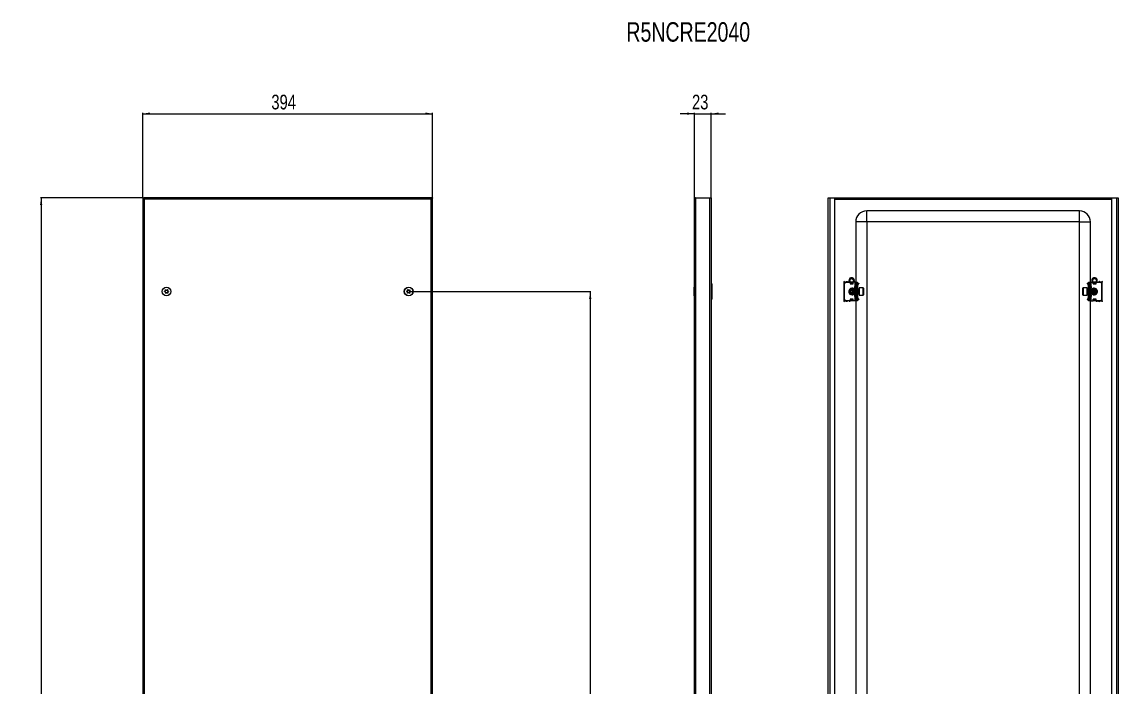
# Model space of a CAD drawing. Header units: millimetres. Extents: x -45 to 1444, y -1119 to 1206.
# Drawn here: x -45 to 1444, y 302 to 1206 of the extents above; entities that cross this region are included whole.
import ezdxf

# ---------------------------------------------------------------- set-up
doc = ezdxf.new("R2010")
doc.units = ezdxf.units.MM
doc.layers.add('FORMAT', color=7, linetype='Continuous')
doc.styles.add('SLDTEXTSTYLE0', font='TXT', dxfattribs={"width": 0.75})
doc.dimstyles.new('SLDDIMSTYLE0', dxfattribs={"dimtxt": 20, "dimasz": 10, "dimexe": 0, "dimexo": 0.0625, "dimgap": 5, "dimtad": 2, "dimdec": 1, "dimrnd": 1e-09, "dimzin": 12, "dimdsep": 46, "dimtxsty": 'SLDTEXTSTYLE0', "dimsah": 1, "dimcen": 0.09, "dimadec": 0, "dimazin": 3, "dimtfac": 1, "dimtmove": 0, "dimatfit": 0, "dimfxl": 0, "dimfrac": 2, "dimtolj": 1, "dimtzin": 12, "dimarcsym": 0})
doc.dimstyles.new('SLDDIMSTYLE1', dxfattribs={"dimtxt": 20, "dimasz": 10, "dimexe": 0, "dimexo": 0.0625, "dimgap": 5, "dimtad": 2, "dimdec": 1, "dimrnd": 1e-09, "dimzin": 12, "dimdsep": 46, "dimtxsty": 'SLDTEXTSTYLE0', "dimsah": 1, "dimcen": 0.09, "dimadec": 0, "dimazin": 3, "dimtfac": 1, "dimtofl": 0, "dimtmove": 0, "dimatfit": 3, "dimfxl": 0, "dimfrac": 2, "dimtolj": 1, "dimtzin": 12, "dimarcsym": 0})

# ---------------------------------------------------------------- blocks, each defined once
blk = doc.blocks.new('_D')
at = {"layer": 'FORMAT'}
for p, q in [((868.5, 1081.4), (849.3, 1081.4)), ((868.5, 965.2), (868.5, 1082.4)), ((868.5, 1081.4), (891.5, 1081.4)), ((891.5, 967.3), (891.5, 1082.4)), ((891.5, 1081.4), (910.7, 1081.4))]:
    blk.add_line(p, q, dxfattribs=at)
for points in [[(868.5, 1081.4), (858.5, 1083), (858.5, 1079.9)], [(891.5, 1081.4), (901.5, 1079.9), (901.5, 1083)]]:
    blk.add_solid(points, dxfattribs=at)
at = {"layer": 'FORMAT', "insert": (865.2, 1107.2), "char_height": 20, "attachment_point": 1, "style": 'SLDTEXTSTYLE0'}
blk.add_mtext('23', dxfattribs=at)
blk = doc.blocks.new('_D_1')
at = {"layer": 'FORMAT'}
for p, q in [((118.7, 967.2), (-20.2, 967.2)), ((-19.2, 967.2), (-19.2, -987.8)), ((118.7, -987.8), (-20.2, -987.8))]:
    blk.add_line(p, q, dxfattribs=at)
for points in [[(-19.2, 967.2), (-20.8, 957.2), (-17.7, 957.2)], [(-19.2, -987.8), (-17.7, -977.8), (-20.8, -977.8)]]:
    blk.add_solid(points, dxfattribs=at)
at = {"layer": 'FORMAT', "insert": (-45, -39.8), "char_height": 20, "attachment_point": 1, "rotation": 90, "style": 'SLDTEXTSTYLE0'}
blk.add_mtext('1955', dxfattribs=at)
blk = doc.blocks.new('_D_2')
at = {"layer": 'FORMAT'}
for p, q in [((118.8, 967.3), (118.8, 1082.4)), ((118.8, 1081.4), (512.8, 1081.4)), ((512.8, 967.3), (512.8, 1082.4))]:
    blk.add_line(p, q, dxfattribs=at)
for points in [[(118.8, 1081.4), (128.8, 1079.9), (128.8, 1083)], [(512.8, 1081.4), (502.8, 1083), (502.8, 1079.9)]]:
    blk.add_solid(points, dxfattribs=at)
at = {"layer": 'FORMAT', "insert": (293.6, 1107.2), "char_height": 20, "attachment_point": 1, "style": 'SLDTEXTSTYLE0'}
blk.add_mtext('394', dxfattribs=at)
blk = doc.blocks.new('_D_3')
at = {"layer": 'FORMAT'}
for p, q in [((480.3, 839.7), (727.9, 839.7)), ((726.9, 839.7), (726.9, -860.3)), ((480.3, -860.3), (727.9, -860.3))]:
    blk.add_line(p, q, dxfattribs=at)
for points in [[(726.9, 839.7), (725.4, 829.7), (728.5, 829.7)], [(726.9, -860.3), (728.5, -850.3), (725.4, -850.3)]]:
    blk.add_solid(points, dxfattribs=at)
at = {"layer": 'FORMAT', "insert": (701.1, -39.8), "char_height": 20, "attachment_point": 1, "rotation": 90, "style": 'SLDTEXTSTYLE0'}
blk.add_mtext('1700', dxfattribs=at)

msp = doc.modelspace()

# ---------------------------------------------------------------- linework, layer by layer
at = {"color": 7, "linetype": 'Continuous', "lineweight": 25}
for p, q in [((118.75, 967.25), (118.75, -987.75)), ((118.75, 967.25), (120.25, 967.25)), ((120.45, 967.25), (120.25, 967.25)), ((511.05, 967.25), (120.45, 967.25)), ((120.45, 966.14), (120.45, 967.25)), ((511.05, 966.13), (511.05, 967.25)), ((511.25, 967.25), (511.06, 967.25)), ((511.25, 967.25), (512.75, 967.25)), ((512.75, -987.75), (512.75, 967.25)), ((868.5, -985.65), (868.5, 965.15)), ((870.6, 967.25), (889.4, 967.25)), ((889.4, 967.25), (891.5, 967.25)), ((891.5, 967.25), (891.5, -987.75)), ((1050.23, 967.25), (1052.33, 967.25)), ((1050.23, -987.75), (1050.23, 967.25)), ((1052.33, 967.25), (1058.73, 967.25)), ((1058.73, 967.25), (1058.73, -987.75)), ((1058.73, 967.25), (1435.73, 967.25)), ((1058.73, 965.75), (1435.73, 965.75)), ((1435.73, 967.25), (1442.13, 967.25)), ((1435.73, -987.75), (1435.73, 967.25)), ((1442.13, 967.25), (1444.23, 967.25)), ((1444.23, 967.25), (1444.23, -987.75)), ((1391.73, 949.25), (1102.73, 949.25)), ((1087.73, 934.25), (1087.73, 852.25)), ((1102.73, 934.25), (1102.73, -954.75)), ((1391.73, 934.25), (1102.73, 934.25)), ((1391.73, -954.75), (1391.73, 934.25)), ((1406.73, 852.25), (1406.73, 934.25)), ((892, 850.25), (892, 829.25)), ((1071.73, 852.5), (1071.73, 827)), ((1072.23, 850.25), (1072.23, 829.25)), ((1080.23, 852.25), (1074.23, 852.25)), ((1080.23, 852.25), (1080.23, 850.25)), ((1080.43, 851.46), (1080.23, 851.57)), ((1080.23, 850.25), (1084.23, 850.25)), ((1080.43, 850.25), (1080.43, 851.46)), ((1080.48, 851.87), (1080.81, 852.1)), ((1080.98, 851.87), (1080.48, 851.51)), ((1080.48, 851.51), (1080.48, 851.87)), ((1080.48, 850.6), (1080.48, 851.51)), ((1080.48, 850.25), (1080.48, 850.6)), ((1080.98, 852.02), (1080.98, 851.87)), ((1080.98, 851.87), (1081.38, 851.87)), ((1083.07, 851.87), (1083.48, 851.87)), ((1083.48, 851.87), (1083.48, 852.02)), ((1083.98, 851.51), (1083.48, 851.87)), ((1083.65, 852.1), (1083.98, 851.87)), ((1083.98, 851.87), (1083.98, 851.51)), ((1084.23, 851.57), (1083.98, 851.43)), ((1083.98, 851.51), (1083.98, 850.6)), ((1083.98, 850.6), (1083.98, 850.25)), ((1084.23, 850.25), (1084.23, 852.25)), ((1086.73, 852.25), (1084.23, 852.25)), ((1088.23, 852.25), (1086.73, 852.25)), ((1088.23, 850.25), (1088.23, 852.25)), ((1088.23, 852.25), (1090.23, 852.25)), ((1088.23, 850.25), (1088.23, 829.25)), ((1089.23, 829.25), (1089.23, 850.25)), ((1090.23, 852.25), (1090.23, 851.98)), ((1090.23, 851.98), (1090.23, 827.51)), ((1090.23, 851.16), (1090.44, 850.95)), ((1090.73, 850.25), (1090.73, 849.79)), ((1090.82, 849.91), (1091.79, 850.89)), ((1091.17, 849.56), (1090.82, 849.91)), ((1091.17, 849.56), (1092.14, 850.53)), ((1091.79, 850.89), (1092.14, 850.53)), ((1402.67, 850.89), (1402.32, 850.53)), ((1403.29, 849.56), (1402.32, 850.53)), ((1403.64, 849.91), (1402.67, 850.89)), ((1403.29, 849.56), (1403.64, 849.91)), ((1403.73, 850.25), (1403.73, 849.85)), ((1404.02, 850.95), (1404.23, 851.16)), ((1404.23, 852.25), (1406.23, 852.25)), ((1404.23, 851.98), (1404.23, 852.25)), ((1404.23, 827.51), (1404.23, 851.98)), ((1405.23, 850.25), (1405.23, 829.25)), ((1406.23, 852.25), (1406.23, 850.25)), ((1406.23, 852.25), (1407.73, 852.25)), ((1406.23, 829.25), (1406.23, 850.25)), ((1407.73, 852.25), (1410.23, 852.25)), ((1410.23, 852.25), (1410.23, 850.25)), ((1410.48, 851.43), (1410.23, 851.57)), ((1410.23, 850.25), (1414.23, 850.25)), ((1410.48, 851.87), (1410.81, 852.1)), ((1410.98, 851.87), (1410.48, 851.51)), ((1410.48, 851.51), (1410.48, 851.87)), ((1410.48, 850.6), (1410.48, 851.51)), ((1410.48, 850.25), (1410.48, 850.6)), ((1410.98, 852.02), (1410.98, 851.87)), ((1410.98, 851.87), (1411.38, 851.87)), ((1413.07, 851.87), (1413.48, 851.87)), ((1413.48, 851.87), (1413.48, 852.02)), ((1413.98, 851.51), (1413.48, 851.87)), ((1413.65, 852.1), (1413.98, 851.87)), ((1413.98, 851.87), (1413.98, 851.51)), ((1413.98, 851.51), (1413.98, 850.6)), ((1413.98, 850.6), (1413.98, 850.25)), ((1414.23, 851.57), (1414.03, 851.46)), ((1414.03, 851.46), (1414.03, 850.25)), ((1414.23, 850.25), (1414.23, 852.25)), ((1414.23, 852.25), (1420.23, 852.25)), ((1422.23, 829.25), (1422.23, 850.25)), ((1422.73, 827), (1422.73, 852.5)), ((868.5, 845.53), (868.2, 845.53)), ((868.2, 833.96), (868.2, 845.53)), ((1081.71, 837.18), (1082.54, 836.99)), ((1082.78, 842.75), (1082.23, 842.19)), ((1082.23, 842.19), (1082.23, 837.3)), ((1082.23, 837.3), (1082.78, 836.75)), ((1082.84, 842.75), (1082.78, 842.75)), ((1082.78, 842.75), (1082.78, 836.75)), ((1082.78, 836.75), (1082.84, 836.75)), ((1083.23, 842.19), (1082.84, 842.75)), ((1082.84, 842.75), (1082.84, 838.6)), ((1082.84, 838.6), (1082.84, 836.75)), ((1082.84, 836.75), (1083.23, 837.3)), ((1083.02, 837), (1083.39, 837.07)), ((1083.62, 842.75), (1083.23, 842.19)), ((1083.23, 842.19), (1083.23, 838.81)), ((1083.23, 838.81), (1083.23, 837.3)), ((1083.23, 837.3), (1083.62, 836.75)), ((1083.84, 842.75), (1083.62, 842.75)), ((1083.62, 842.75), (1083.62, 838.6)), ((1083.62, 838.6), (1083.62, 836.75)), ((1083.62, 836.75), (1083.84, 836.75)), ((1084.23, 842.19), (1083.84, 842.75)), ((1083.84, 842.75), (1083.84, 838.6)), ((1083.84, 838.6), (1083.84, 836.75)), ((1083.84, 836.75), (1084.23, 837.3)), ((1084.06, 842.44), (1084.3, 842.3)), ((1084.3, 837.19), (1084.06, 837.06)), ((1084.62, 842.75), (1084.23, 842.19)), ((1084.23, 842.19), (1084.23, 838.81)), ((1084.23, 838.81), (1084.23, 837.3)), ((1084.23, 837.3), (1084.62, 836.75)), ((1084.84, 842.75), (1084.62, 842.75)), ((1084.62, 842.75), (1084.62, 838.6)), ((1084.62, 838.6), (1084.62, 836.75)), ((1084.62, 836.75), (1084.84, 836.75)), ((1085.23, 842.19), (1084.84, 842.75)), ((1084.84, 842.75), (1084.84, 838.6)), ((1084.84, 838.6), (1084.84, 836.75)), ((1084.84, 836.75), (1085.23, 837.3)), ((1085.62, 842.75), (1085.23, 842.19)), ((1085.23, 842.19), (1085.23, 838.81)), ((1085.23, 838.81), (1085.23, 837.3)), ((1085.23, 837.3), (1085.62, 836.75)), ((1085.84, 842.75), (1085.62, 842.75)), ((1085.62, 842.75), (1085.62, 838.6)), ((1085.62, 838.6), (1085.62, 836.75)), ((1085.62, 836.75), (1085.84, 836.75)), ((1086.23, 842.19), (1085.84, 842.75)), ((1085.84, 842.75), (1085.84, 838.6)), ((1085.84, 838.6), (1085.84, 836.75)), ((1085.84, 836.75), (1086.23, 837.3)), ((1086.23, 846.75), (1086.23, 844.75)), ((1086.73, 846.75), (1086.23, 846.75)), ((1086.23, 845), (1087.23, 845)), ((1086.23, 844.75), (1087.91, 843.78)), ((1087.73, 843.75), (1086.23, 843.75)), ((1086.23, 843.75), (1086.23, 835.75)), ((1086.23, 835.75), (1087.73, 835.75)), ((1087.91, 835.71), (1086.23, 834.75)), ((1086.23, 834.75), (1086.23, 832.75)), ((1087.23, 834.5), (1086.23, 834.5)), ((1088.23, 846.75), (1086.73, 846.75)), ((1087.23, 845), (1087.73, 845)), ((1087.73, 834.5), (1087.23, 834.5)), ((1087.73, 845), (1087.73, 843.88)), ((1087.73, 835.61), (1087.73, 834.5)), ((1090.73, 848.5), (1090.23, 848.5)), ((1090.73, 845), (1090.23, 845)), ((1090.62, 842.75), (1090.23, 842.19)), ((1090.23, 837.3), (1090.62, 836.75)), ((1090.23, 834.5), (1090.73, 834.5)), ((1090.84, 842.75), (1090.62, 842.75)), ((1090.62, 842.75), (1090.62, 838.6)), ((1090.62, 838.6), (1090.62, 836.75)), ((1090.62, 836.75), (1090.84, 836.75)), ((1090.73, 845), (1090.73, 848.5)), ((1090.73, 842.75), (1090.73, 845)), ((1090.73, 834.5), (1090.73, 836.75)), ((1090.73, 831), (1090.73, 834.5)), ((1091.23, 842.19), (1090.84, 842.75)), ((1090.84, 842.75), (1090.84, 838.6)), ((1090.84, 838.6), (1090.84, 836.75)), ((1090.84, 836.75), (1091.23, 837.3)), ((1091.62, 842.75), (1091.23, 842.19)), ((1091.23, 842.19), (1091.23, 838.81)), ((1091.23, 838.81), (1091.23, 837.3)), ((1091.23, 837.3), (1091.62, 836.75)), ((1091.98, 842.75), (1091.62, 842.75)), ((1091.62, 842.75), (1091.62, 838.6)), ((1091.62, 838.6), (1091.62, 836.75)), ((1091.62, 836.75), (1091.98, 836.75)), ((1097.63, 844.75), (1092.23, 844.75)), ((1092.23, 844.75), (1092.23, 834.75)), ((1092.23, 834.75), (1097.63, 834.75)), ((1098.23, 844.15), (1098.23, 835.35)), ((1396.23, 843.81), (1396.23, 844.15)), ((1396.23, 835.35), (1396.23, 843.81)), ((1402.23, 844.75), (1396.83, 844.75)), ((1396.83, 834.75), (1402.23, 834.75)), ((1402.23, 844.37), (1402.23, 844.75)), ((1402.23, 834.75), (1402.23, 844.37)), ((1402.84, 842.75), (1402.48, 842.75)), ((1402.48, 836.75), (1402.84, 836.75)), ((1403.23, 842.19), (1402.84, 842.75)), ((1402.84, 838.6), (1402.84, 842.75)), ((1402.84, 836.75), (1402.84, 838.6)), ((1402.84, 836.75), (1403.23, 837.3)), ((1403.62, 842.75), (1403.23, 842.19)), ((1403.23, 838.81), (1403.23, 842.19)), ((1403.23, 837.3), (1403.23, 838.81)), ((1403.23, 837.3), (1403.62, 836.75)), ((1403.84, 842.75), (1403.62, 842.75)), ((1403.62, 838.6), (1403.62, 842.75)), ((1403.62, 836.75), (1403.62, 838.6)), ((1403.62, 836.75), (1403.84, 836.75)), ((1403.73, 848.5), (1404.23, 848.5)), ((1403.73, 848.5), (1403.73, 845)), ((1404.23, 845), (1403.73, 845)), ((1403.73, 845), (1403.73, 842.75)), ((1403.73, 836.75), (1403.73, 834.5)), ((1403.73, 834.5), (1404.23, 834.5)), ((1403.73, 834.5), (1403.73, 831)), ((1404.23, 842.19), (1403.84, 842.75)), ((1403.84, 838.6), (1403.84, 842.75)), ((1403.84, 836.75), (1403.84, 838.6)), ((1403.84, 836.75), (1404.23, 837.3)), ((1407.73, 846.75), (1406.23, 846.75)), ((1406.55, 843.78), (1408.23, 844.75)), ((1408.23, 834.75), (1406.55, 835.71)), ((1406.73, 843.88), (1406.73, 845)), ((1406.73, 845), (1407.23, 845)), ((1408.23, 843.75), (1406.73, 843.75)), ((1406.73, 835.75), (1408.23, 835.75)), ((1406.73, 834.5), (1406.73, 835.61)), ((1407.23, 834.5), (1406.73, 834.5)), ((1407.23, 845), (1408.23, 845)), ((1408.23, 834.5), (1407.23, 834.5)), ((1408.23, 846.75), (1407.73, 846.75)), ((1408.23, 844.75), (1408.23, 846.75)), ((1408.23, 835.75), (1408.23, 843.75)), ((1408.62, 842.75), (1408.23, 842.19)), ((1408.23, 837.3), (1408.62, 836.75)), ((1408.23, 832.75), (1408.23, 834.75)), ((1408.84, 842.75), (1408.62, 842.75)), ((1408.62, 838.6), (1408.62, 842.75)), ((1408.62, 836.75), (1408.62, 838.6)), ((1408.62, 836.75), (1408.84, 836.75)), ((1409.23, 842.19), (1408.84, 842.75)), ((1408.84, 838.6), (1408.84, 842.75)), ((1408.84, 836.75), (1408.84, 838.6)), ((1408.84, 836.75), (1409.23, 837.3)), ((1409.62, 842.75), (1409.23, 842.19)), ((1409.23, 838.81), (1409.23, 842.19)), ((1409.23, 837.3), (1409.23, 838.81)), ((1409.23, 837.3), (1409.62, 836.75)), ((1409.84, 842.75), (1409.62, 842.75)), ((1409.62, 838.6), (1409.62, 842.75)), ((1409.62, 836.75), (1409.62, 838.6)), ((1409.62, 836.75), (1409.84, 836.75)), ((1410.23, 842.19), (1409.84, 842.75)), ((1409.84, 838.6), (1409.84, 842.75)), ((1409.84, 836.75), (1409.84, 838.6)), ((1409.84, 836.75), (1410.23, 837.3)), ((1410.15, 842.3), (1410.4, 842.44)), ((1410.4, 837.06), (1410.15, 837.19)), ((1410.62, 842.75), (1410.23, 842.19)), ((1410.23, 838.81), (1410.23, 842.19)), ((1410.23, 837.3), (1410.23, 838.81)), ((1410.23, 837.3), (1410.62, 836.75)), ((1410.84, 842.75), (1410.62, 842.75)), ((1410.62, 838.6), (1410.62, 842.75)), ((1410.62, 836.75), (1410.62, 838.6)), ((1410.62, 836.75), (1410.84, 836.75)), ((1411.23, 842.19), (1410.84, 842.75)), ((1410.84, 838.6), (1410.84, 842.75)), ((1410.84, 836.75), (1410.84, 838.6)), ((1410.84, 836.75), (1411.23, 837.3)), ((1411.07, 837.07), (1411.44, 837)), ((1411.62, 842.75), (1411.23, 842.19)), ((1411.23, 838.81), (1411.23, 842.19)), ((1411.23, 837.3), (1411.23, 838.81)), ((1411.23, 837.3), (1411.62, 836.75)), ((1411.67, 842.75), (1411.62, 842.75)), ((1411.62, 838.6), (1411.62, 842.75)), ((1411.62, 836.75), (1411.62, 838.6)), ((1411.62, 836.75), (1411.67, 836.75)), ((1412.23, 842.19), (1411.67, 842.75)), ((1411.67, 842.52), (1411.67, 842.75)), ((1411.67, 836.75), (1411.67, 842.52)), ((1411.67, 836.75), (1412.23, 837.3)), ((1411.92, 836.99), (1412.75, 837.18)), ((1412.23, 842.01), (1412.23, 842.19)), ((1412.23, 837.3), (1412.23, 842.01)), ((868.2, 833.96), (868.5, 833.96)), ((1080.23, 827.25), (1074.23, 827.25)), ((1079.73, 827.25), (1079.73, 827)), ((1084.23, 829.25), (1080.23, 829.25)), ((1080.23, 829.25), (1080.23, 827.25)), ((1080.23, 827.36), (1080.43, 827.36)), ((1080.43, 827.36), (1080.43, 829.25)), ((1080.48, 828.89), (1080.48, 829.25)), ((1080.48, 827.98), (1080.48, 828.89)), ((1080.48, 827.98), (1080.98, 827.63)), ((1080.48, 827.63), (1080.48, 827.98)), ((1080.98, 827.27), (1080.48, 827.63)), ((1083.48, 827.63), (1080.98, 827.63)), ((1080.98, 827.63), (1080.98, 827.27)), ((1083.48, 827.27), (1080.98, 827.27)), ((1083.48, 827.63), (1083.98, 827.98)), ((1083.48, 827.27), (1083.48, 827.63)), ((1083.98, 827.63), (1083.48, 827.27)), ((1083.98, 829.25), (1083.98, 828.89)), ((1083.98, 828.89), (1083.98, 827.98)), ((1083.98, 827.98), (1083.98, 827.63)), ((1084.23, 827.25), (1084.23, 829.25)), ((1086.73, 827.25), (1084.23, 827.25)), ((1086.23, 832.75), (1086.73, 832.75)), ((1086.73, 832.75), (1088.23, 832.75)), ((1088.23, 827.25), (1086.73, 827.25)), ((1087.73, 827.25), (1087.73, 277.25)), ((1088.23, 827.25), (1088.23, 829.25)), ((1090.23, 827.25), (1088.23, 827.25)), ((1090.73, 831), (1090.23, 831)), ((1090.44, 828.54), (1090.23, 828.33)), ((1090.23, 827.51), (1090.23, 827.25)), ((1090.73, 829.25), (1090.73, 829.64)), ((1091.17, 829.94), (1090.82, 829.58)), ((1090.82, 829.58), (1091.79, 828.61)), ((1091.17, 829.94), (1092.14, 828.96)), ((1091.79, 828.61), (1092.14, 828.96)), ((1403.29, 829.94), (1402.32, 828.96)), ((1402.67, 828.61), (1402.32, 828.96)), ((1403.64, 829.58), (1402.67, 828.61)), ((1403.29, 829.94), (1403.64, 829.58)), ((1403.73, 831), (1404.23, 831)), ((1403.73, 829.25), (1403.73, 829.71)), ((1404.23, 828.33), (1404.02, 828.54)), ((1404.23, 827.25), (1404.23, 827.51)), ((1406.23, 827.25), (1404.23, 827.25)), ((1406.23, 832.75), (1407.73, 832.75)), ((1406.23, 829.25), (1406.23, 827.25)), ((1406.23, 827.25), (1407.73, 827.25)), ((1406.73, 277.25), (1406.73, 827.25)), ((1407.73, 832.75), (1408.23, 832.75)), ((1407.73, 827.25), (1410.23, 827.25)), ((1414.23, 829.25), (1410.23, 829.25)), ((1410.23, 829.25), (1410.23, 827.25)), ((1410.48, 828.89), (1410.48, 829.25)), ((1410.48, 827.98), (1410.48, 828.89)), ((1410.48, 827.98), (1410.98, 827.63)), ((1410.48, 827.63), (1410.48, 827.98)), ((1410.98, 827.27), (1410.48, 827.63)), ((1413.48, 827.63), (1410.98, 827.63)), ((1410.98, 827.63), (1410.98, 827.27)), ((1413.48, 827.27), (1410.98, 827.27)), ((1413.48, 827.63), (1413.98, 827.98)), ((1413.48, 827.27), (1413.48, 827.63)), ((1413.98, 827.63), (1413.48, 827.27)), ((1413.98, 829.25), (1413.98, 828.89)), ((1413.98, 828.89), (1413.98, 827.98)), ((1413.98, 827.98), (1413.98, 827.63)), ((1414.03, 829.25), (1414.03, 827.36)), ((1414.03, 827.36), (1414.23, 827.36)), ((1414.23, 827.25), (1414.23, 829.25)), ((1414.23, 827.25), (1420.23, 827.25)), ((1414.73, 827), (1414.73, 827.25))]:
    msp.add_line(p, q, dxfattribs=at)
at = {"color": 8, "linetype": 'Continuous', "lineweight": 18}
for p, q in [((120.85, 965.15), (120.85, -985.65)), ((510.65, 965.15), (120.85, 965.15)), ((510.65, -985.65), (510.65, 965.15)), ((870.6, -987.75), (870.6, 967.25)), ((889.4, -987.75), (889.4, 967.25)), ((1052.33, 967.25), (1052.33, -987.75)), ((1058.73, 965.15), (1435.73, 965.15)), ((1442.13, 967.25), (1442.13, -987.75)), ((1102.73, 934.25), (1102.73, 949.25)), ((1391.73, 934.25), (1391.73, 949.25)), ((1102.73, 934.25), (1087.73, 934.25)), ((1391.73, 934.25), (1406.73, 934.25)), ((1071.73, 852.5), (1075.73, 852.5)), ((1075.73, 852.5), (1079.23, 852.5)), ((1083.98, 850.6), (1080.48, 850.6)), ((1086.73, 852.25), (1086.73, 846.75)), ((1089.23, 850.25), (1088.23, 850.25)), ((1090.23, 850.75), (1090.44, 850.95)), ((1090.23, 850.25), (1090.73, 850.25)), ((1404.23, 850.25), (1403.73, 850.25)), ((1404.23, 850.75), (1404.02, 850.95)), ((1406.23, 850.25), (1405.23, 850.25)), ((1407.73, 846.75), (1407.73, 852.25)), ((1413.98, 850.6), (1410.48, 850.6)), ((1415.23, 852.5), (1418.73, 852.5)), ((1422.73, 852.5), (1418.73, 852.5)), ((1087.23, 846.75), (1087.23, 845)), ((1087.23, 834.5), (1087.23, 832.75)), ((1087.73, 835.75), (1087.73, 843.75)), ((1091.98, 842.52), (1091.98, 842.75)), ((1091.98, 836.75), (1091.98, 842.52)), ((1097.63, 834.75), (1097.63, 844.75)), ((1396.83, 844.75), (1396.83, 844.37)), ((1396.83, 844.37), (1396.83, 834.75)), ((1402.48, 842.75), (1402.48, 836.75)), ((1406.73, 843.75), (1406.73, 835.75)), ((1407.23, 845), (1407.23, 846.75)), ((1407.23, 832.75), (1407.23, 834.5)), ((1071.73, 827), (1075.73, 827)), ((1079.73, 827), (1075.73, 827)), ((1080.48, 828.89), (1083.98, 828.89)), ((1086.73, 832.75), (1086.73, 827.25)), ((1088.23, 829.25), (1089.23, 829.25)), ((1090.23, 829.25), (1090.73, 829.25)), ((1090.23, 828.75), (1090.44, 828.54)), ((1404.23, 829.25), (1403.73, 829.25)), ((1404.23, 828.75), (1404.02, 828.54)), ((1405.23, 829.25), (1406.23, 829.25)), ((1407.73, 827.25), (1407.73, 832.75)), ((1410.48, 828.89), (1413.98, 828.89)), ((1418.73, 827), (1414.73, 827)), ((1422.73, 827), (1418.73, 827))]:
    msp.add_line(p, q, dxfattribs=at)
at = {"color": 7, "linetype": 'Continuous', "lineweight": 25, "flags": 128}
for points in [[(1083.39, 842.42), (1083.26, 842.45), (1083.02, 842.49)], [(1411.44, 842.49), (1411.19, 842.45), (1411.07, 842.42)]]:
    msp.add_lwpolyline(points, dxfattribs=at)
at = {"color": 7, "linetype": 'Continuous', "lineweight": 25}
for centre, radius in [((1082.23, 854.75), 3), ((1082.23, 854.75), 2.5), ((1412.23, 854.75), 3), ((1412.23, 854.75), 2.5), ((151.25, 839.75), 6), ((151.25, 839.75), 5.78), ((151.25, 839.75), 1.85), ((480.25, 839.75), 6), ((480.25, 839.75), 5.78), ((480.25, 839.75), 1.85)]:
    msp.add_circle(centre, radius, dxfattribs=at)
for centre, radius, start, end in [((1102.73, 934.25), 15, 90, 180), ((1391.73, 934.25), 15, 0, 90), ((890, 850.25), 2, 0, 41.40962), ((1074.23, 850.25), 2, 90, 180), ((1082.23, 854.75), 3.75, 0, 221.81031), ((1082.23, 854.75), 3.75, 318.18969, 0), ((1091.23, 850.25), 2, 120, 180), ((1089.73, 850.25), 1, 0, 45), ((1404.73, 850.25), 1, 135, 180), ((1403.23, 850.25), 2, 0, 60), ((1412.23, 854.75), 3.75, 0, 221.81031), ((1412.23, 854.75), 3.75, 318.18969, 0), ((1420.23, 850.25), 2, 0, 90), ((1082.73, 839.75), 4, 45.71765, 270), ((1082.73, 839.75), 3, 74.33161, 285.66839), ((1082.73, 839.75), 2.76, 94.01261, 248.2426), ((1082.73, 839.75), 2.45, 101.79772, 258.20228), ((1082.73, 839.75), 4, 270, 314.28235), ((1087.73, 844.25), 0.5, 270, 0), ((1087.73, 835.25), 0.5, 0, 90), ((1091.98, 843), 0.25, 270, 0), ((1091.98, 836.5), 0.25, 360, 90), ((1097.63, 844.15), 0.6, 0, 90), ((1097.63, 835.35), 0.6, 270, 360), ((1396.83, 844.15), 0.6, 90, 180), ((1396.83, 835.35), 0.6, 180, 270), ((1402.48, 843), 0.25, 180, 270), ((1402.48, 836.5), 0.25, 90, 180), ((1406.73, 844.25), 0.5, 180, 270), ((1406.73, 835.25), 0.5, 90, 180), ((1411.73, 839.75), 4, 90, 134.28235), ((1411.73, 839.75), 4, 225.71765, 90), ((1411.73, 839.75), 3, 254.33161, 105.66839), ((1411.73, 839.75), 2.76, 291.7574, 85.98739), ((1411.73, 839.75), 2.45, 21.7574, 78.20228), ((1411.73, 839.75), 2.45, 281.79772, 21.7574), ((890, 829.25), 2, 318.59038, 0), ((1074.23, 829.25), 2, 180, 270), ((1091.23, 829.25), 2, 180, 240), ((1089.73, 829.25), 1, 315, 0), ((1404.73, 829.25), 1, 180, 225), ((1403.23, 829.25), 2, 300, 0), ((1420.23, 829.25), 2, 270, 0)]:
    msp.add_arc(centre, radius, start, end, dxfattribs=at)
at = {"color": 8, "linetype": 'Continuous', "lineweight": 18}
for centre, start, end in [((1082.73, 839.75), 38.94244, 270), ((1082.73, 839.75), 270, 321.05756), ((1411.73, 839.75), 218.94244, 90), ((1411.73, 839.75), 90, 141.05756)]:
    msp.add_arc(centre, 4.5, start, end, dxfattribs=at)
at = {"color": 7, "linetype": 'Continuous', "lineweight": 25}
for points, knots in [([(120.85, 965.15), (120.58, 965.32), (120.31, 965.49), (119.79, 965.85), (119.57, 966.02), (119.17, 966.37), (119.02, 966.54), (118.81, 966.9), (118.75, 967.07), (118.75, 967.25)], [0, 0, 0, 0, 0.25, 0.25, 0.5, 0.5, 0.75, 0.75, 1, 1, 1, 1]), ([(120.85, 965.15), (120.7, 965.5), (120.54, 965.85), (120.32, 966.55), (120.25, 966.89), (120.25, 967.25)], [0, 0, 0, 0, 0.5, 0.5, 1, 1, 1, 1]), ([(120.45, 967.25), (120.49, 967.25), (120.52, 967.19), (120.59, 966.98), (120.62, 966.83), (120.69, 966.44), (120.72, 966.2), (120.79, 965.7), (120.82, 965.42), (120.85, 965.15)], [0, 0, 0, 0, 0.25, 0.25, 0.5, 0.5, 0.75, 0.75, 1, 1, 1, 1]), ([(512.75, 967.25), (512.75, 967.07), (512.7, 966.9), (512.49, 966.55), (512.34, 966.37), (511.94, 966.02), (511.71, 965.85), (511.2, 965.5), (510.93, 965.32), (510.65, 965.15)], [0, 0, 0, 0, 0.25, 0.25, 0.5, 0.5, 0.75, 0.75, 1, 1, 1, 1]), ([(511.25, 967.25), (511.25, 966.89), (511.19, 966.55), (510.97, 965.84), (510.81, 965.5), (510.65, 965.15)], [0, 0, 0, 0, 0.5, 0.5, 1, 1, 1, 1]), ([(510.65, 965.15), (510.69, 965.42), (510.72, 965.7), (510.79, 966.2), (510.82, 966.44), (510.89, 966.83), (510.92, 966.98), (510.99, 967.19), (511.02, 967.25), (511.05, 967.25)], [0, 0, 0, 0, 0.25, 0.25, 0.5, 0.5, 0.75, 0.75, 1, 1, 1, 1]), ([(870.6, 967.25), (870.32, 967.07), (870.05, 966.9), (869.54, 966.55), (869.31, 966.37), (868.92, 966.02), (868.76, 965.85), (868.55, 965.5), (868.5, 965.32), (868.5, 965.15)], [0, 0, 0, 0, 0.25, 0.25, 0.5, 0.5, 0.75, 0.75, 1, 1, 1, 1]), ([(1071.73, 852.5), (1071.82, 852.74), (1072.02, 853.23), (1072.21, 853.62), (1072.3, 853.82)], [0, 0, 0, 0, 0.50206541, 1, 1, 1, 1]), ([(1075.16, 853.81), (1075.24, 853.65), (1075.41, 853.3), (1075.6, 852.82), (1075.71, 852.54), (1075.73, 852.5)], [0, 0, 0, 0, 0.4154826, 0.91715183, 1, 1, 1, 1]), ([(1075.73, 852.5), (1075.82, 852.74), (1076.02, 853.23), (1076.21, 853.62), (1076.3, 853.82)], [0, 0, 0, 0, 0.5020654, 1, 1, 1, 1]), ([(1090.82, 849.91), (1090.66, 849.72), (1090.36, 849.34), (1090.24, 848.82), (1090.23, 848.54), (1090.23, 848.5)], [0, 0, 0, 0, 0.4618628, 0.9237257, 1, 1, 1, 1]), ([(1091.17, 849.56), (1091.05, 849.41), (1090.87, 849.18), (1090.75, 848.8), (1090.74, 848.6), (1090.73, 848.5)], [0, 0, 0, 0, 0.4850424, 0.7384039, 1, 1, 1, 1]), ([(1403.73, 848.5), (1403.71, 848.69), (1403.68, 848.98), (1403.49, 849.33), (1403.36, 849.48), (1403.29, 849.56)], [0, 0, 0, 0, 0.4850424, 0.7384039, 1, 1, 1, 1]), ([(1404.23, 848.5), (1404.2, 848.74), (1404.15, 849.22), (1403.87, 849.68), (1403.67, 849.88), (1403.64, 849.91)], [0, 0, 0, 0, 0.4618628, 0.9237257, 1, 1, 1, 1]), ([(1418.16, 853.81), (1418.24, 853.65), (1418.41, 853.3), (1418.6, 852.82), (1418.71, 852.54), (1418.73, 852.5)], [0, 0, 0, 0, 0.4154826, 0.9171518, 1, 1, 1, 1]), ([(1418.73, 852.5), (1418.82, 852.74), (1419.02, 853.23), (1419.21, 853.62), (1419.3, 853.82)], [0, 0, 0, 0, 0.5020654, 1, 1, 1, 1]), ([(1422.16, 853.81), (1422.24, 853.65), (1422.41, 853.3), (1422.6, 852.82), (1422.71, 852.54), (1422.73, 852.5)], [0, 0, 0, 0, 0.4154826, 0.9171518, 1, 1, 1, 1]), ([(152.29, 842.35), (152.28, 842.35), (152.25, 842.36), (152.2, 842.34), (152.07, 842.27), (151.78, 842.01), (151.37, 841.66), (150.75, 841.55), (150.26, 841.7), (149.9, 841.87), (149.68, 841.95), (149.58, 841.97), (149.54, 841.96), (149.51, 841.94), (149.49, 841.91), (149.48, 841.85), (149.5, 841.58), (149.61, 841.12), (149.6, 840.4), (149.12, 839.89), (148.72, 839.63), (148.52, 839.45), (148.49, 839.39), (148.48, 839.36), (148.49, 839.32), (148.51, 839.29), (148.54, 839.27), (148.61, 839.22), (148.82, 839.14), (149.18, 839.01), (149.65, 838.79), (150.02, 838.28), (150.07, 837.74), (150.11, 837.35), (150.15, 837.21), (150.19, 837.16), (150.22, 837.14), (150.26, 837.14), (150.31, 837.15), (150.44, 837.23), (150.73, 837.48), (151.14, 837.83), (151.76, 837.95), (152.25, 837.79), (152.61, 837.63), (152.83, 837.54), (152.93, 837.53), (152.97, 837.53), (153, 837.55), (153.01, 837.58), (153.03, 837.65), (153.01, 837.91), (152.9, 838.38), (152.9, 839.09), (153.39, 839.61), (153.79, 839.87), (153.99, 840.05), (154.02, 840.11), (154.03, 840.14), (154.02, 840.17), (154, 840.2), (153.97, 840.23), (153.9, 840.27), (153.69, 840.36), (153.33, 840.48), (152.86, 840.7), (152.49, 841.21), (152.43, 841.75), (152.39, 842.14), (152.35, 842.29), (152.32, 842.33), (152.3, 842.34), (152.29, 842.35)], [0, 0, 0, 0, 0.0020087, 0.00442, 0.0093647, 0.0255282, 0.0677053, 0.0957862, 0.1246456, 0.1503415, 0.1605194, 0.1633943, 0.1656965, 0.1672448, 0.1688741, 0.1707699, 0.1786058, 0.2119941, 0.2499945, 0.2879948, 0.3213831, 0.329219, 0.3311148, 0.3327441, 0.3342924, 0.3362166, 0.3385353, 0.3413178, 0.349662, 0.3753578, 0.4042173, 0.4322982, 0.4744753, 0.4906388, 0.4966691, 0.49844, 0.5, 0.5020087, 0.50442, 0.5093647, 0.5255282, 0.5677053, 0.5957862, 0.6246456, 0.6503415, 0.6605194, 0.6633943, 0.6656965, 0.6672448, 0.6688741, 0.6707699, 0.6786058, 0.7119941, 0.7499945, 0.7879948, 0.8213831, 0.829219, 0.8311148, 0.8327441, 0.8342924, 0.8362166, 0.8385353, 0.8413178, 0.849662, 0.8753578, 0.9042173, 0.9322982, 0.9744753, 0.9906388, 0.9966691, 0.99844, 1, 1, 1, 1]), ([(479.22, 842.35), (479.21, 842.34), (479.18, 842.33), (479.15, 842.28), (479.11, 842.14), (479.07, 841.75), (479.02, 841.21), (478.65, 840.7), (478.18, 840.48), (477.81, 840.35), (477.59, 840.26), (477.51, 840.21), (477.49, 840.17), (477.48, 840.14), (477.49, 840.11), (477.52, 840.05), (477.72, 839.87), (478.12, 839.61), (478.6, 839.09), (478.61, 838.38), (478.5, 837.91), (478.48, 837.65), (478.49, 837.58), (478.51, 837.55), (478.54, 837.53), (478.57, 837.53), (478.62, 837.53), (478.7, 837.55), (478.91, 837.63), (479.26, 837.79), (479.75, 837.95), (480.37, 837.83), (480.78, 837.48), (481.08, 837.22), (481.21, 837.15), (481.26, 837.14), (481.3, 837.14), (481.33, 837.17), (481.35, 837.22), (481.39, 837.36), (481.43, 837.74), (481.49, 838.28), (481.86, 838.79), (482.33, 839.01), (482.7, 839.14), (482.92, 839.23), (482.99, 839.29), (483.02, 839.32), (483.03, 839.36), (483.02, 839.39), (482.99, 839.45), (482.79, 839.63), (482.39, 839.89), (481.9, 840.4), (481.9, 841.12), (482.01, 841.58), (482.03, 841.85), (482.01, 841.91), (482, 841.94), (481.97, 841.96), (481.93, 841.97), (481.89, 841.96), (481.81, 841.95), (481.6, 841.86), (481.25, 841.7), (480.76, 841.55), (480.14, 841.66), (479.73, 842.01), (479.43, 842.27), (479.3, 842.34), (479.25, 842.35), (479.23, 842.35), (479.22, 842.35)], [0, 0, 0, 0, 0.0020087, 0.00442, 0.0093647, 0.0255282, 0.0677053, 0.0957862, 0.1246456, 0.1503415, 0.1605194, 0.1633943, 0.1656965, 0.1672448, 0.1688741, 0.1707699, 0.1786058, 0.2119941, 0.2499945, 0.2879948, 0.3213831, 0.329219, 0.3311148, 0.3327441, 0.3342924, 0.3362166, 0.3385353, 0.3413178, 0.349662, 0.3753578, 0.4042173, 0.4322982, 0.4744753, 0.4906388, 0.4966691, 0.49844, 0.5, 0.5020087, 0.50442, 0.5093647, 0.5255282, 0.5677053, 0.5957862, 0.6246456, 0.6503415, 0.6605194, 0.6633943, 0.6656965, 0.6672448, 0.6688741, 0.6707699, 0.6786058, 0.7119941, 0.7499945, 0.7879948, 0.8213831, 0.829219, 0.8311148, 0.8327441, 0.8342924, 0.8362166, 0.8385353, 0.8413178, 0.849662, 0.8753578, 0.9042173, 0.9322982, 0.9744753, 0.9906388, 0.9966691, 0.99844, 1, 1, 1, 1]), ([(1072.3, 825.68), (1072.22, 825.84), (1072.05, 826.19), (1071.86, 826.68), (1071.74, 826.96), (1071.73, 827)], [0, 0, 0, 0, 0.4154826, 0.9171518, 1, 1, 1, 1]), ([(1075.73, 827), (1075.63, 826.75), (1075.44, 826.27), (1075.25, 825.87), (1075.16, 825.67)], [0, 0, 0, 0, 0.5020654, 1, 1, 1, 1]), ([(1076.3, 825.68), (1076.22, 825.84), (1076.05, 826.19), (1075.86, 826.68), (1075.74, 826.96), (1075.73, 827)], [0, 0, 0, 0, 0.4154826, 0.9171518, 1, 1, 1, 1]), ([(1079.73, 827), (1079.68, 826.88), (1079.59, 826.64), (1079.44, 826.29), (1079.3, 825.96), (1079.21, 825.77), (1079.16, 825.67)], [0, 0, 0, 0, 0.2474545, 0.5020799, 0.7495343, 1, 1, 1, 1]), ([(1090.23, 831), (1090.25, 830.76), (1090.31, 830.27), (1090.59, 829.81), (1090.79, 829.61), (1090.82, 829.58)], [0, 0, 0, 0, 0.4618628, 0.9237257, 1, 1, 1, 1]), ([(1090.73, 831), (1090.75, 830.81), (1090.78, 830.52), (1090.97, 830.16), (1091.1, 830.01), (1091.17, 829.94)], [0, 0, 0, 0, 0.4850424, 0.7384039, 1, 1, 1, 1]), ([(1403.29, 829.94), (1403.41, 830.09), (1403.59, 830.31), (1403.71, 830.69), (1403.72, 830.89), (1403.73, 831)], [0, 0, 0, 0, 0.4850424, 0.7384039, 1, 1, 1, 1]), ([(1403.64, 829.58), (1403.8, 829.77), (1404.1, 830.15), (1404.22, 830.68), (1404.23, 830.96), (1404.23, 831)], [0, 0, 0, 0, 0.4618628, 0.9237257, 1, 1, 1, 1]), ([(1415.3, 825.68), (1415.22, 825.84), (1415.05, 826.19), (1414.86, 826.68), (1414.74, 826.96), (1414.73, 827)], [0, 0, 0, 0, 0.4154826, 0.9171518, 1, 1, 1, 1]), ([(1418.73, 827), (1418.63, 826.75), (1418.44, 826.27), (1418.25, 825.87), (1418.16, 825.67)], [0, 0, 0, 0, 0.5020654, 1, 1, 1, 1]), ([(1419.3, 825.68), (1419.22, 825.84), (1419.05, 826.19), (1418.86, 826.68), (1418.74, 826.96), (1418.73, 827)], [0, 0, 0, 0, 0.4154826, 0.9171518, 1, 1, 1, 1]), ([(1422.73, 827), (1422.63, 826.75), (1422.44, 826.27), (1422.25, 825.87), (1422.16, 825.67)], [0, 0, 0, 0, 0.5020654, 1, 1, 1, 1])]:
    msp.add_open_spline(points, degree=3, knots=knots, dxfattribs=at)

# ---------------------------------------------------------------- texts
at = {"layer": 'FORMAT', "insert": (776.08, 1205.74), "char_height": 26.458, "attachment_point": 1, "style": 'SLDTEXTSTYLE0'}
msp.add_mtext('R5NCRE2040', dxfattribs=at)

# ---------------------------------------------------------------- dimensions: what is measured, and where the dimension line sits
at = {"layer": 'FORMAT'}
for base, p1, p2, angle, picture, middle in [((512.75, 1081.41), (118.75, 967.25), (512.75, 967.25), 0, '_D_2', (315.75, 1081.41)), ((-19.25, -987.75), (118.75, 967.25), (118.75, -987.75), 90, '_D_1', (-19.25, -10.25)), ((726.93, -860.25), (480.25, 839.75), (480.25, -860.25), 90, '_D_3', (726.93, -10.25))]:
    dim = msp.add_linear_dim(base=base, p1=p1, p2=p2, angle=angle, dimstyle='SLDDIMSTYLE1', dxfattribs=at)
    dim.commit()
    dim.dimension.update_dxf_attribs({"geometry": picture, "text_midpoint": middle, "dimtype": 160})
dim = msp.add_linear_dim(base=(891.5, 1081.41), p1=(868.5, 965.15), p2=(891.5, 967.25), dimstyle='SLDDIMSTYLE0', dxfattribs=at)
dim.commit()
dim.dimension.update_dxf_attribs({"geometry": '_D', "text_midpoint": (880, 1081.41), "dimtype": 160})

doc.saveas('drawing.dxf')
